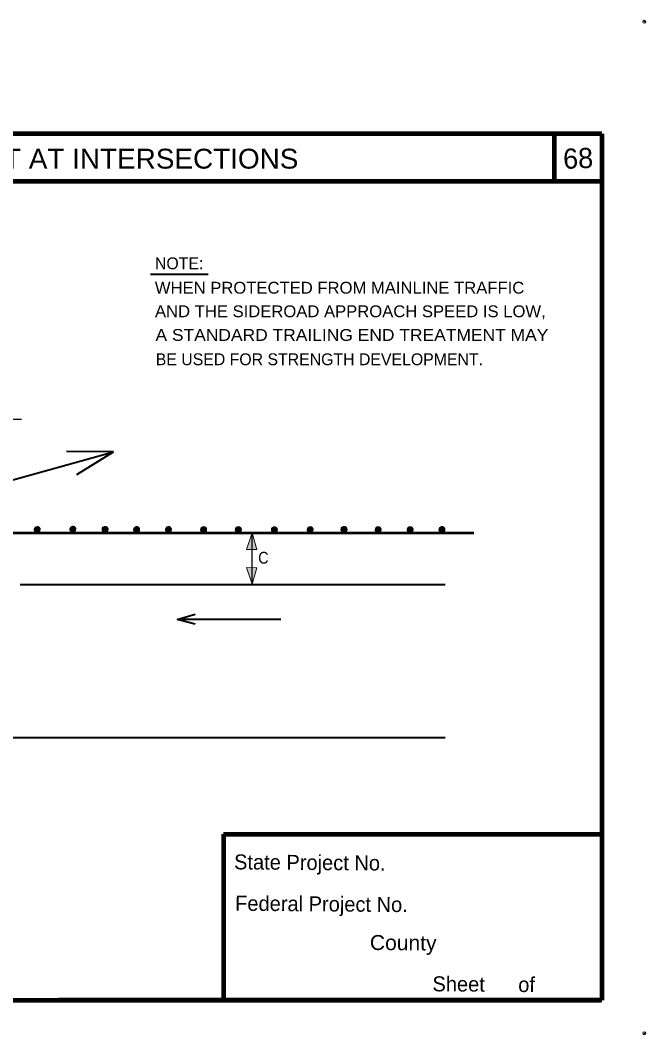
# Model space of a CAD drawing. Extents: x -8731 to -130, y -68363 to -56618.
# Drawn here: x -867 to -130, y -68363 to -67167 of the extents above; entities that cross this region are included whole.
import ezdxf
from ezdxf.enums import TextEntityAlignment as Align

# ---------------------------------------------------------------- set-up
doc = ezdxf.new("R2010")
doc.units = 0
doc.header["$LTSCALE"] = 6.7
doc.header["$PDMODE"] = 32
doc.header["$PDSIZE"] = 3.35
doc.layers.add('1', color=7, linetype='Continuous', lineweight=13)
doc.layers.add('3', color=7, linetype='Continuous', lineweight=40)

msp = doc.modelspace()

# ---------------------------------------------------------------- hatches: boundary and pattern name
at = {"layer": '1'}
for points in [[(-593.4, -67771.8), (-599.9, -67791.48), (-587.66, -67791.32)], [(-593.4, -67832.32), (-599.9, -67812.62), (-587.66, -67812.8)]]:
    msp.add_hatch(color=256, dxfattribs=at).paths.add_polyline_path(points)

# ---------------------------------------------------------------- linework, layer by layer
at = {"layer": '1', "lineweight": 100}
for p, q in [((-181.28, -67301.3), (-1673.5, -67301.3)), ((-237.54, -67301.3), (-237.54, -67357.56)), ((-181.28, -67301.3), (-181.28, -68322.74)), ((-181.28, -67357.56), (-1673.5, -67357.56)), ((-627, -68127.04), (-181.28, -68127.04)), ((-627, -68127.04), (-627, -68322.74)), ((-181.28, -68322.74), (-821.42, -68322.74))]:
    msp.add_line(p, q, dxfattribs=at)
at = {"layer": '1', "lineweight": 40}
for p, q in [((-756.6, -67676.04), (-812.02, -67675.88)), ((-799.86, -67702.88), (-756.6, -67676.04)), ((-681.62, -67874.04), (-660.7, -67867.48)), ((-660.4, -67879.56), (-681.62, -67874.04)), ((-559.42, -67873.94), (-680.74, -67873.94))]:
    msp.add_line(p, q, dxfattribs=at)
at = {"layer": '1'}
for p, q in [((-846, -67771.28), (-850.2, -67767.08)), ((-846.3, -67771.28), (-850.2, -67767.52)), ((-846.74, -67771.28), (-850.2, -67767.84)), ((-847.2, -67771.28), (-850.2, -67768.28)), ((-845.54, -67771.28), (-850.06, -67766.64)), ((-847.8, -67771.12), (-850.06, -67769.04)), ((-845.4, -67770.98), (-849.9, -67766.48)), ((-844.94, -67770.84), (-849.74, -67766.18)), ((-844.66, -67770.68), (-849.6, -67765.72)), ((-844.34, -67770.52), (-849.3, -67765.58)), ((-844.06, -67770.38), (-849.14, -67765.28)), ((-843.9, -67769.92), (-848.86, -67764.98)), ((-843.6, -67769.78), (-848.7, -67764.84)), ((-843.46, -67769.48), (-848.26, -67764.68)), ((-843.46, -67769.04), (-847.94, -67764.38)), ((-843.3, -67768.58), (-847.66, -67764.38)), ((-843.14, -67768.28), (-847.2, -67764.38)), ((-843.14, -67767.98), (-846.9, -67764.24)), ((-843.14, -67767.52), (-846.3, -67764.38)), ((-843.14, -67767.08), (-845.86, -67764.38)), ((-843.3, -67766.64), (-845.4, -67764.38)), ((-804, -67770.84), (-808.2, -67766.64)), ((-804.3, -67770.84), (-808.2, -67767.08)), ((-804.74, -67770.84), (-808.2, -67767.38)), ((-805.2, -67770.84), (-808.2, -67767.84)), ((-803.54, -67770.84), (-808.06, -67766.18)), ((-805.8, -67770.68), (-808.06, -67768.58)), ((-803.4, -67770.52), (-807.9, -67766.04)), ((-802.94, -67770.38), (-807.74, -67765.72)), ((-802.66, -67770.24), (-807.6, -67765.28)), ((-802.34, -67770.08), (-807.3, -67765.12)), ((-802.06, -67769.92), (-807.14, -67764.84)), ((-801.9, -67769.48), (-806.86, -67764.52)), ((-801.6, -67769.32), (-806.7, -67764.38)), ((-801.46, -67769.04), (-806.26, -67764.24)), ((-801.46, -67768.58), (-805.94, -67763.92)), ((-801.3, -67768.12), (-805.66, -67763.92)), ((-801.14, -67767.84), (-805.2, -67763.92)), ((-801.14, -67767.52), (-804.9, -67763.78)), ((-801.14, -67767.08), (-804.3, -67763.92)), ((-801.14, -67766.64), (-803.86, -67763.92)), ((-801.3, -67766.18), (-803.4, -67763.92)), ((-766.06, -67771.12), (-770.26, -67766.92)), ((-766.34, -67771.12), (-770.26, -67767.38)), ((-766.8, -67771.12), (-770.26, -67767.68)), ((-767.26, -67771.12), (-770.26, -67768.12)), ((-765.6, -67771.12), (-770.1, -67766.48)), ((-767.86, -67770.98), (-770.1, -67768.88)), ((-765.46, -67770.84), (-769.94, -67766.32)), ((-765, -67770.68), (-769.8, -67766.04)), ((-764.7, -67770.52), (-769.66, -67765.58)), ((-764.4, -67770.38), (-769.34, -67765.44)), ((-764.1, -67770.24), (-769.2, -67765.12)), ((-763.94, -67769.78), (-768.9, -67764.84)), ((-763.66, -67769.64), (-768.74, -67764.68)), ((-763.5, -67769.32), (-768.3, -67764.52)), ((-763.5, -67768.88), (-768, -67764.24)), ((-763.34, -67768.44), (-767.7, -67764.24)), ((-763.2, -67768.12), (-767.26, -67764.24)), ((-763.2, -67767.84), (-766.94, -67764.08)), ((-763.2, -67767.38), (-766.34, -67764.24)), ((-763.2, -67766.92), (-765.9, -67764.24)), ((-763.34, -67766.48), (-765.46, -67764.24)), ((-728.86, -67771.28), (-733.06, -67767.08)), ((-729.14, -67771.28), (-733.06, -67767.52)), ((-729.6, -67771.28), (-733.06, -67767.84)), ((-730.06, -67771.28), (-733.06, -67768.28)), ((-728.4, -67771.28), (-732.9, -67766.64)), ((-730.66, -67771.12), (-732.9, -67769.04)), ((-728.26, -67770.98), (-732.74, -67766.48)), ((-727.8, -67770.84), (-732.6, -67766.18)), ((-727.5, -67770.68), (-732.46, -67765.72)), ((-727.2, -67770.52), (-732.14, -67765.58)), ((-726.9, -67770.38), (-732, -67765.28)), ((-726.74, -67769.92), (-731.7, -67764.98)), ((-726.46, -67769.78), (-731.54, -67764.84)), ((-726.3, -67769.48), (-731.1, -67764.68)), ((-726.3, -67769.04), (-730.8, -67764.38)), ((-726.14, -67768.58), (-730.5, -67764.38)), ((-726, -67768.28), (-730.06, -67764.38)), ((-726, -67767.98), (-729.74, -67764.24)), ((-726, -67767.52), (-729.14, -67764.38)), ((-726, -67767.08), (-728.7, -67764.38)), ((-726.14, -67766.64), (-728.26, -67764.38)), ((-691.34, -67771.28), (-695.54, -67767.08)), ((-691.66, -67771.28), (-695.54, -67767.52)), ((-692.1, -67771.28), (-695.54, -67767.84)), ((-692.54, -67771.28), (-695.54, -67768.28)), ((-690.9, -67771.28), (-695.4, -67766.64)), ((-693.14, -67771.12), (-695.4, -67769.04)), ((-690.74, -67770.98), (-695.26, -67766.48)), ((-690.3, -67770.84), (-695.1, -67766.18)), ((-690, -67770.68), (-694.94, -67765.72)), ((-689.7, -67770.52), (-694.66, -67765.58)), ((-689.4, -67770.38), (-694.5, -67765.28)), ((-689.26, -67769.92), (-694.2, -67764.98)), ((-688.94, -67769.78), (-694.06, -67764.84)), ((-688.8, -67769.48), (-693.6, -67764.68)), ((-688.8, -67769.04), (-693.3, -67764.38)), ((-688.66, -67768.58), (-693, -67764.38)), ((-688.5, -67768.28), (-692.54, -67764.38)), ((-688.5, -67767.98), (-692.26, -67764.24)), ((-688.5, -67767.52), (-691.66, -67764.38)), ((-688.5, -67767.08), (-691.2, -67764.38)), ((-688.66, -67766.64), (-690.74, -67764.38)), ((-649.94, -67771.44), (-654.14, -67767.24)), ((-650.26, -67771.44), (-654.14, -67767.68)), ((-650.7, -67771.44), (-654.14, -67767.98)), ((-651.14, -67771.44), (-654.14, -67768.44)), ((-649.5, -67771.44), (-654, -67766.78)), ((-651.74, -67771.28), (-654, -67769.18)), ((-649.34, -67771.12), (-653.86, -67766.64)), ((-648.9, -67770.98), (-653.7, -67766.32)), ((-648.6, -67770.84), (-653.54, -67765.88)), ((-648.3, -67770.68), (-653.26, -67765.72)), ((-648, -67770.52), (-653.1, -67765.44)), ((-647.86, -67770.08), (-652.8, -67765.12)), ((-647.54, -67769.92), (-652.66, -67764.98)), ((-647.4, -67769.64), (-652.2, -67764.84)), ((-647.4, -67769.18), (-651.9, -67764.52)), ((-647.26, -67768.72), (-651.6, -67764.52)), ((-647.1, -67768.44), (-651.14, -67764.52)), ((-647.1, -67768.12), (-650.86, -67764.38)), ((-647.1, -67767.68), (-650.26, -67764.52)), ((-647.1, -67767.24), (-649.8, -67764.52)), ((-647.26, -67766.78), (-649.34, -67764.52)), ((-609, -67771.44), (-613.2, -67767.24)), ((-609.3, -67771.44), (-613.2, -67767.68)), ((-609.74, -67771.44), (-613.2, -67767.98)), ((-610.2, -67771.44), (-613.2, -67768.44)), ((-608.54, -67771.44), (-613.06, -67766.78)), ((-610.8, -67771.28), (-613.06, -67769.18)), ((-608.4, -67771.12), (-612.9, -67766.64)), ((-607.94, -67770.98), (-612.74, -67766.32)), ((-607.66, -67770.84), (-612.6, -67765.88)), ((-607.34, -67770.68), (-612.3, -67765.72)), ((-607.06, -67770.52), (-612.14, -67765.44)), ((-606.9, -67770.08), (-611.86, -67765.12)), ((-606.6, -67769.92), (-611.7, -67764.98)), ((-606.46, -67769.64), (-611.26, -67764.84)), ((-606.46, -67769.18), (-610.94, -67764.52)), ((-606.3, -67768.72), (-610.66, -67764.52)), ((-606.14, -67768.44), (-610.2, -67764.52)), ((-606.14, -67768.12), (-609.9, -67764.38)), ((-606.14, -67767.68), (-609.3, -67764.52)), ((-606.14, -67767.24), (-608.86, -67764.52)), ((-606.3, -67766.78), (-608.4, -67764.52)), ((-566.54, -67771.58), (-570.74, -67767.38)), ((-566.86, -67771.58), (-570.74, -67767.84)), ((-567.3, -67771.58), (-570.74, -67768.12)), ((-567.74, -67771.58), (-570.74, -67768.58)), ((-566.1, -67771.58), (-570.6, -67766.92)), ((-568.34, -67771.44), (-570.6, -67769.32)), ((-565.94, -67771.28), (-570.46, -67766.78)), ((-565.5, -67771.12), (-570.3, -67766.48)), ((-565.2, -67770.98), (-570.14, -67766.04)), ((-564.9, -67770.84), (-569.86, -67765.88)), ((-564.6, -67770.68), (-569.7, -67765.58)), ((-564.46, -67770.24), (-569.4, -67765.28)), ((-564.14, -67770.08), (-569.26, -67765.12)), ((-564, -67769.78), (-568.8, -67764.98)), ((-564, -67769.32), (-568.5, -67764.68)), ((-563.86, -67768.88), (-568.2, -67764.68)), ((-563.7, -67768.58), (-567.74, -67764.68)), ((-563.7, -67768.28), (-567.46, -67764.52)), ((-563.7, -67767.84), (-566.86, -67764.68)), ((-563.7, -67767.38), (-566.4, -67764.68)), ((-563.86, -67766.92), (-565.94, -67764.68)), ((-524.4, -67771.44), (-528.6, -67767.24)), ((-524.7, -67771.44), (-528.6, -67767.68)), ((-525.14, -67771.44), (-528.6, -67767.98)), ((-525.6, -67771.44), (-528.6, -67768.44)), ((-523.94, -67771.44), (-528.46, -67766.78)), ((-526.2, -67771.28), (-528.46, -67769.18)), ((-523.8, -67771.12), (-528.3, -67766.64)), ((-523.34, -67770.98), (-528.14, -67766.32)), ((-523.06, -67770.84), (-528, -67765.88)), ((-522.74, -67770.68), (-527.7, -67765.72)), ((-522.46, -67770.52), (-527.54, -67765.44)), ((-522.3, -67770.08), (-527.26, -67765.12)), ((-522, -67769.92), (-527.1, -67764.98)), ((-521.86, -67769.64), (-526.66, -67764.84)), ((-521.86, -67769.18), (-526.34, -67764.52)), ((-521.7, -67768.72), (-526.06, -67764.52)), ((-521.54, -67768.44), (-525.6, -67764.52)), ((-521.54, -67768.12), (-525.3, -67764.38)), ((-521.54, -67767.68), (-524.7, -67764.52)), ((-521.54, -67767.24), (-524.26, -67764.52)), ((-521.7, -67766.78), (-523.8, -67764.52)), ((-484.5, -67771.12), (-488.7, -67766.92)), ((-484.8, -67771.12), (-488.7, -67767.38)), ((-485.26, -67771.12), (-488.7, -67767.68)), ((-485.7, -67771.12), (-488.7, -67768.12)), ((-484.06, -67771.12), (-488.54, -67766.48)), ((-486.3, -67770.98), (-488.54, -67768.88)), ((-483.9, -67770.84), (-488.4, -67766.32)), ((-483.46, -67770.68), (-488.26, -67766.04)), ((-483.14, -67770.52), (-488.1, -67765.58)), ((-482.86, -67770.38), (-487.8, -67765.44)), ((-482.54, -67770.24), (-487.66, -67765.12)), ((-482.4, -67769.78), (-487.34, -67764.84)), ((-482.1, -67769.64), (-487.2, -67764.68)), ((-481.94, -67769.32), (-486.74, -67764.52)), ((-481.94, -67768.88), (-486.46, -67764.24)), ((-481.8, -67768.44), (-486.14, -67764.24)), ((-481.66, -67768.12), (-485.7, -67764.24)), ((-481.66, -67767.84), (-485.4, -67764.08)), ((-481.66, -67767.38), (-484.8, -67764.24)), ((-481.66, -67766.92), (-484.34, -67764.24)), ((-481.8, -67766.48), (-483.9, -67764.24)), ((-444.3, -67771.44), (-448.5, -67767.24)), ((-444.6, -67771.44), (-448.5, -67767.68)), ((-445.06, -67771.44), (-448.5, -67767.98)), ((-445.5, -67771.44), (-448.5, -67768.44)), ((-443.86, -67771.44), (-448.34, -67766.78)), ((-446.1, -67771.28), (-448.34, -67769.18)), ((-443.7, -67771.12), (-448.2, -67766.64)), ((-443.26, -67770.98), (-448.06, -67766.32)), ((-442.94, -67770.84), (-447.9, -67765.88)), ((-442.66, -67770.68), (-447.6, -67765.72)), ((-442.34, -67770.52), (-447.46, -67765.44)), ((-442.2, -67770.08), (-447.14, -67765.12)), ((-441.9, -67769.92), (-447, -67764.98)), ((-441.74, -67769.64), (-446.54, -67764.84)), ((-441.74, -67769.18), (-446.26, -67764.52)), ((-441.6, -67768.72), (-445.94, -67764.52)), ((-441.46, -67768.44), (-445.5, -67764.52)), ((-441.46, -67768.12), (-445.2, -67764.38)), ((-441.46, -67767.68), (-444.6, -67764.52)), ((-441.46, -67767.24), (-444.14, -67764.52)), ((-441.6, -67766.78), (-443.7, -67764.52)), ((-406.66, -67771.44), (-410.86, -67767.24)), ((-406.94, -67771.44), (-410.86, -67767.68)), ((-407.4, -67771.44), (-410.86, -67767.98)), ((-407.86, -67771.44), (-410.86, -67768.44)), ((-406.2, -67771.44), (-410.7, -67766.78)), ((-408.46, -67771.28), (-410.7, -67769.18)), ((-406.06, -67771.12), (-410.54, -67766.64)), ((-405.6, -67770.98), (-410.4, -67766.32)), ((-405.3, -67770.84), (-410.26, -67765.88)), ((-405, -67770.68), (-409.94, -67765.72)), ((-404.7, -67770.52), (-409.8, -67765.44)), ((-404.54, -67770.08), (-409.5, -67765.12)), ((-404.26, -67769.92), (-409.34, -67764.98)), ((-404.1, -67769.64), (-408.9, -67764.84)), ((-404.1, -67769.18), (-408.6, -67764.52)), ((-403.94, -67768.72), (-408.3, -67764.52)), ((-403.8, -67768.44), (-407.86, -67764.52)), ((-403.8, -67768.12), (-407.54, -67764.38)), ((-403.8, -67767.68), (-406.94, -67764.52)), ((-403.8, -67767.24), (-406.5, -67764.52)), ((-403.94, -67766.78), (-406.06, -67764.52)), ((-369.14, -67771.28), (-373.34, -67767.08)), ((-369.46, -67771.28), (-373.34, -67767.52)), ((-369.9, -67771.28), (-373.34, -67767.84)), ((-370.34, -67771.28), (-373.34, -67768.28)), ((-368.7, -67771.28), (-373.2, -67766.64)), ((-370.94, -67771.12), (-373.2, -67769.04)), ((-368.54, -67770.98), (-373.06, -67766.48)), ((-368.1, -67770.84), (-372.9, -67766.18)), ((-367.8, -67770.68), (-372.74, -67765.72)), ((-367.5, -67770.52), (-372.46, -67765.58)), ((-367.2, -67770.38), (-372.3, -67765.28)), ((-367.06, -67769.92), (-372, -67764.98)), ((-366.74, -67769.78), (-371.86, -67764.84)), ((-366.6, -67769.48), (-371.4, -67764.68)), ((-366.6, -67769.04), (-371.1, -67764.38)), ((-366.46, -67768.58), (-370.8, -67764.38)), ((-366.3, -67768.28), (-370.34, -67764.38)), ((-366.3, -67767.98), (-370.06, -67764.24)), ((-366.3, -67767.52), (-369.46, -67764.38)), ((-366.3, -67767.08), (-369, -67764.38)), ((-366.46, -67766.64), (-368.54, -67764.38))]:
    msp.add_line(p, q, dxfattribs=at)
at = {"layer": '1', "lineweight": 100}
msp.add_lwpolyline([(-1673.5, -67304.8), (-1673.5, -68322.74), (-182.74, -68322.74)], dxfattribs=at)
at = {"layer": '1'}
for points in [[(-593.4, -67771.8), (-599.9, -67791.48), (-587.66, -67791.32)], [(-593.4, -67832.32), (-599.9, -67812.62), (-587.66, -67812.8)]]:
    msp.add_lwpolyline(points, close=True, dxfattribs=at)
for centre in [(-846.6, -67767.83), (-804.6, -67767.38), (-766.65, -67767.68), (-729.45, -67767.83), (-691.95, -67767.83), (-650.55, -67767.98), (-609.6, -67767.98), (-567.15, -67768.13), (-525, -67767.98), (-485.1, -67767.68), (-444.9, -67767.98), (-407.25, -67767.98), (-369.75, -67767.83)]:
    msp.add_circle(centre, 3.52, dxfattribs=at)
for p in [(-131.34, -67169.1), (-131.34, -68361.7)]:
    msp.add_point(p, dxfattribs=at)
at = {"layer": '3'}
for p, q in [((-713.26, -67466.92), (-645.3, -67466.92)), ((-1639.34, -67921.88), (-756.6, -67676.04)), ((-866.54, -67832.78), (-366, -67832.78)), ((-1562.4, -68012.92), (-366, -68012.92))]:
    msp.add_line(p, q, dxfattribs=at)
at = {"layer": '3', "lineweight": 25}
for p, q in [((-865.06, -67638.08), (-929.86, -67638.08)), ((-593.54, -67832.78), (-593.54, -67771.58))]:
    msp.add_line(p, q, dxfattribs=at)
at = {"layer": '3', "lineweight": 53}
msp.add_line((-885.3, -67771.58), (-332.1, -67771.58), dxfattribs=at)

# ---------------------------------------------------------------- texts
at = {"layer": '1'}
for s, height, rotation, p in [('68', 23.78, 2.121, (-226.56, -67342.68)), ('State Project No.', 17.66, 359.537, (-614.72, -68168.44)), ('Federal Project No.', 17.66, 359.537, (-613.48, -68217.18)), ('Sheet      of', 17.66, 359.537, (-380.98, -68312.18))]:
    msp.add_text(s, height=height, rotation=rotation, dxfattribs=at).set_placement(p)
at = {"layer": '1', "width": 1.05}
msp.add_text('County', height=17.66, rotation=359.537, dxfattribs=at).set_placement((-454.72, -68263.44))
at = {"layer": '3', "width": 1.05}
msp.add_text('  GUARDRAIL PLACEMENT AT INTERSECTIONS ', height=23.4, dxfattribs=at).set_placement((-907.67, -67342.28), align=Align.CENTER)
at = {"layer": '3'}
for s, p in [('NOTE:', (-707.86, -67460.92)), ('BE USED FOR STRENGTH DEVELOPMENT.', (-706.94, -67574.04))]:
    msp.add_text(s, height=13.95, dxfattribs=at).set_placement(p)
for s, width, p in [('WHEN PROTECTED FROM MAINLINE TRAFFIC', 1.05, (-708, -67489.72)), ('AND THE SIDEROAD APPROACH SPEED IS LOW,', 1.05, (-707.86, -67517.48)), ('A STANDARD TRAILING END TREATMENT MAY', 1.1, (-707.26, -67545.38)), ('C', 0.9, (-586.2, -67808.04))]:
    msp.add_text(s, height=13.95, dxfattribs=dict(at, width=width)).set_placement(p)

doc.saveas('drawing.dxf')
